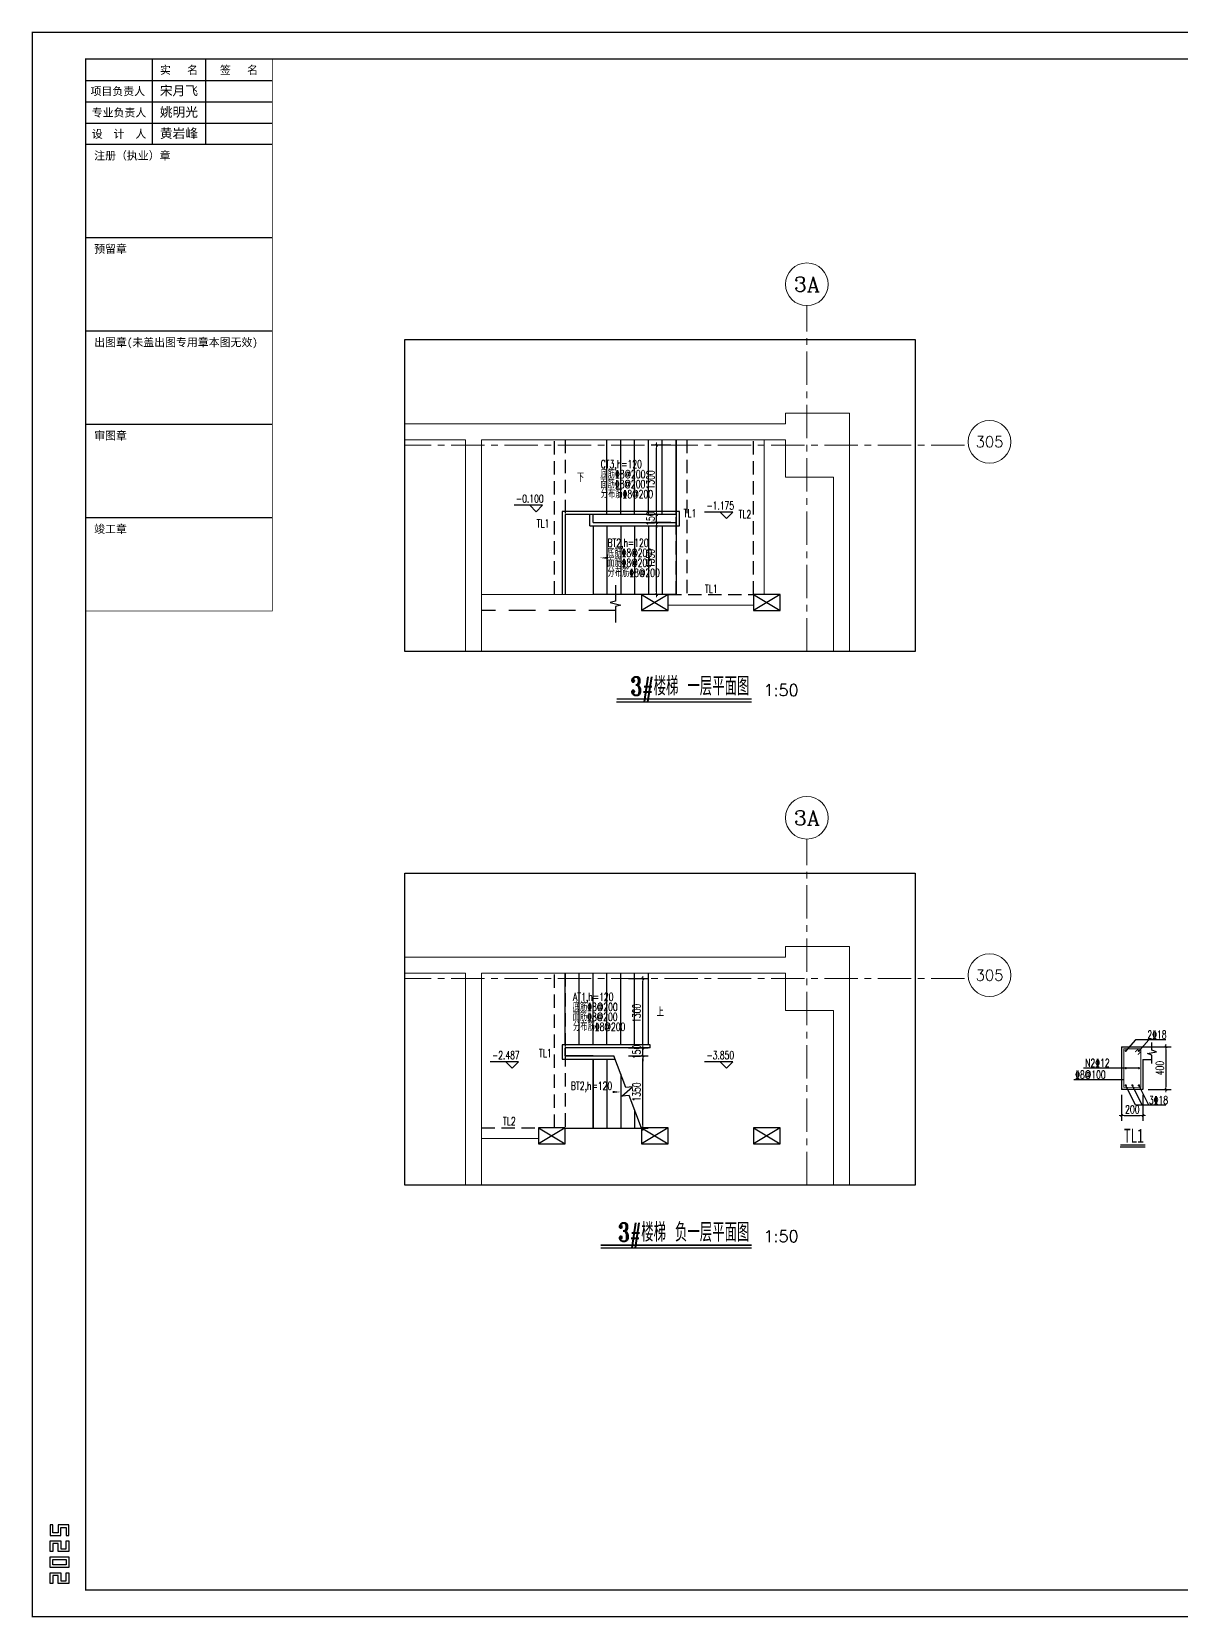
# Model space of a CAD drawing. Extents: x -1201378 to 2367219, y -619313 to 244905.
# Drawn here: x 2292946 to 2314504, y -399665 to -369940 of the extents above; entities that cross this region are included whole.
import ezdxf
from ezdxf.enums import TextEntityAlignment as Align

# ---------------------------------------------------------------- set-up
doc = ezdxf.new("R2010")
doc.units = 0
doc.header["$LTSCALE"] = 1000
doc.linetypes.add('CENTER', pattern=[2, 1.25, -0.25, 0.25, -0.25])
doc.linetypes.add('DASHED', pattern=[0.75, 0.5, -0.25])
doc.layers.get('0').update_dxf_attribs({"linetype": 'CONTINUOUS'})
doc.layers.get('Defpoints').update_dxf_attribs({"linetype": 'CONTINUOUS'})
for name, color, linetype in [('0-cxFrame', 155, 'CONTINUOUS'), ('A-STAIR', 150, 'CONTINUOUS'), ('DIM_SYMB', 3, 'CONTINUOUS'), ('qianming', 155, 'CONTINUOUS'), ('S-BEA1', 40, 'DASHED'), ('S-BG', 131, 'CONTINUOUS'), ('S-BKL1', 4, 'DASHED'), ('S-GZ', 2, 'CONTINUOUS'), ('S-SB', 21, 'CONTINUOUS'), ('S-SGJ', 21, 'CONTINUOUS'), ('S-SHAPE', 51, 'CONTINUOUS'), ('S-TEXT', 21, 'CONTINUOUS'), ('SGJ', 21, 'CONTINUOUS')]:
    doc.layers.add(name, color=color, linetype=linetype)
for name, color, linetype, lineweight in [('0-cxText', 131, 'CONTINUOUS', 25), ('S-axis', 111, 'CONTINUOUS', 0), ('S-bea', 40, 'CONTINUOUS', 0), ('S-bkl', 4, 'CONTINUOUS', 0), ('S-col', 2, 'CONTINUOUS', 0), ('S-dim', 81, 'CONTINUOUS', 0), ('S-dote', 5, 'CENTER', 0), ('S-gj', 6, 'CONTINUOUS', 0)]:
    doc.layers.add(name, color=color, linetype=linetype, lineweight=lineweight)
doc.styles.add('_TCH_AXIS', font='COMPLEX', dxfattribs={"bigfont": 'GBCBIG'})
doc.styles.add('cx_biaoti', font='')
doc.styles.add('cx_tuming', font='simhei.ttf')
doc.styles.add('cx_tuqian1', font='')
doc.styles.add('SS1', font='tj-romans1.shx', dxfattribs={"width": 0.7, "bigfont": 'tj-hztxt1.shx'})
doc.styles.add('TKZ1', font='tjromant.shx', dxfattribs={"width": 0.7, "bigfont": 'tjhts.shx'})
doc.styles.add('图框宋体', font='', dxfattribs={"width": 0.75})
doc.styles.add('黑体', font='simhei.ttf', dxfattribs={"width": 0.8})
doc.styles.get('cx_biaoti').set_extended_font_data('SimSun')
doc.styles.get('cx_tuqian1').set_extended_font_data('SimSun')
doc.styles.get('图框宋体').set_extended_font_data('SimSun')
doc.dimstyles.new('S-25-50A', dxfattribs={"dimscale": 50, "dimtxt": 3, "dimasz": 1, "dimexe": 2, "dimexo": 2, "dimgap": 0.8, "dimtad": 1, "dimdec": 0, "dimlfac": 0.5, "dimzin": 0, "dimdsep": 46, "dimtxsty": 'SS1', "dimblk1": 'TT', "dimblk2": 'TT', "dimsah": 1, "dimcen": 1, "dimclrd": 256, "dimclre": 256, "dimclrt": 256, "dimadec": 0, "dimazin": 0, "dimtfac": 1, "dimtdec": 0, "dimtix": 1, "dimtmove": 2, "dimatfit": 0, "dimldrblk": 'TT', "dimfxl": 2, "dimtolj": 1, "dimtzin": 0, "dimarcsym": 0})
doc.dimstyles.new('S-50A', dxfattribs={"dimscale": 50, "dimtxt": 3, "dimasz": 1, "dimexe": 2, "dimexo": 2, "dimgap": 0.8, "dimtad": 1, "dimdec": 0, "dimzin": 0, "dimdsep": 46, "dimtxsty": 'SS1', "dimblk1": 'TT', "dimblk2": 'TT', "dimsah": 1, "dimcen": 1, "dimclrd": 256, "dimclre": 256, "dimclrt": 256, "dimadec": 0, "dimazin": 0, "dimtfac": 1, "dimtdec": 0, "dimtix": 1, "dimtmove": 2, "dimatfit": 0, "dimldrblk": 'TT', "dimfxl": 2, "dimtolj": 1, "dimtzin": 0, "dimarcsym": 0})

# ---------------------------------------------------------------- blocks, each defined once
blk = doc.blocks.new('zjcx_lan_xinxi(Dragon)')
for p, q in [((7000, -3200), (0, -3200)), ((7000, -6700), (0, -6700)), ((7000, -10200), (0, -10200)), ((7000, -13700), (0, -13700)), ((7000, -17200), (0, -17200))]:
    blk.add_line(p, q)
at = {"const_width": 25}
blk.add_lwpolyline([(0, -20700), (7000, -20700), (7000, 0), (0, 0)], close=True, dxfattribs=at)
for points in [[(2500, -3200), (2500, 0)], [(4500, -3200), (4500, 0)], [(0, -800), (7000, -800)], [(0, -1600), (7000, -1600)], [(0, -2400), (7000, -2400)]]:
    blk.add_lwpolyline(points)
for points in [[(7000, -3200), (7000, 0)], [(0, -3200), (7000, -3200)], [(0, -20700), (7000, -20700), (7000, -3200)], [(0, -20700), (7000, -20700)]]:
    blk.add_lwpolyline(points, dxfattribs=at)
at = {"style": '图框宋体'}
for s, p in [('实   名', (3500, -400)), ('签   名', (5750, -400)), ('项目负责人', (1204, -1200)), ('专业负责人', (1250, -2000)), ('设  计  人', (1250, -2800))]:
    blk.add_text(s, height=300, dxfattribs=at).set_placement(p, align=Align.MIDDLE)
for s, p in [('注册（执业）章', (318, -3771)), ('预留章', (318, -7271)), ('出图章(未盖出图专用章本图无效)', (318, -10771)), ('审图章', (318, -14271)), ('竣工章', (318, -17771))]:
    blk.add_text(s, height=300, dxfattribs=at).set_placement(p)
blk = doc.blocks.new('T-信息(Dragon)')
at = {"layer": '0-cxFrame'}
blk.add_blockref('zjcx_lan_xinxi(Dragon)', (0, 0), dxfattribs=at)
at = {"layer": 'qianming', "color": 3, "style": 'cx_biaoti'}
for s, p in [('宋月飞', (3497, -1185)), ('姚明光', (3497, -1985)), ('黄岩峰', (3497, -2785))]:
    blk.add_text(s, height=350, dxfattribs=at).set_placement(p, align=Align.MIDDLE_CENTER)
blk = doc.blocks.new('TK22.A1 L(Dragon)')
at = {"layer": '0-cxFrame', "color": 7, "const_width": 0.5}
blk.add_lwpolyline([(0, 0), (-841, 0), (-841, 594), (0, 594)], close=True, dxfattribs=at)
at = {"layer": '0-cxFrame', "const_width": 0.5}
blk.add_lwpolyline([(-80, 10), (-821, 10), (-821, 584), (-80, 584)], close=True, dxfattribs=at)
at = {"layer": 'Defpoints', "color": 2}
for points in [[(-833.37, 34.37), (-834.37, 34.37), (-834.37, 30.37), (-830.37, 30.37), (-830.37, 33.37), (-828.37, 33.37), (-828.37, 30.37), (-827.37, 30.37), (-827.37, 34.37), (-831.37, 34.37), (-831.37, 31.37), (-833.37, 31.37), (-833.37, 34.37)], [(-833.37, 24.37), (-834.37, 24.37), (-834.37, 28.37), (-830.37, 28.37), (-830.37, 25.37), (-828.37, 25.37), (-828.37, 28.37), (-827.37, 28.37), (-827.37, 24.37), (-831.37, 24.37), (-831.37, 27.37), (-833.37, 27.37), (-833.37, 24.37)], [(-833.37, 12.37), (-834.37, 12.37), (-834.37, 16.37), (-830.37, 16.37), (-830.37, 13.37), (-828.37, 13.37), (-828.37, 16.37), (-827.37, 16.37), (-827.37, 12.37), (-831.37, 12.37), (-831.37, 15.37), (-833.37, 15.37), (-833.37, 12.37)]]:
    blk.add_lwpolyline(points, dxfattribs=at)
for points in [[(-834.37, 18.37), (-834.37, 22.37), (-827.37, 22.37), (-827.37, 18.37)], [(-833.37, 19.37), (-833.37, 21.37), (-828.37, 21.37), (-828.37, 19.37)]]:
    blk.add_lwpolyline(points, close=True, dxfattribs=at)
at = {"layer": '0-cxFrame', "xscale": 0.01, "yscale": 0.01, "zscale": 0.01}
blk.add_blockref('T-信息(Dragon)', (-821, 584), dxfattribs=at)
at = {"style": '黑体', "flags": 4}
blk.add_attdef('图幅', text='', height=3.3, dxfattribs=at).set_placement((-40, 3), align=Align.RIGHT)
at = {"layer": '0-cxText', "flags": 4}
for tag, height, style, p in [('建设单位', 3.5, 'cx_tuming', (-45, 240)), ('项目名称', 3.5, 'cx_tuming', (-45, 210)), ('子项名称', 3.5, 'cx_tuming', (-45, 180)), ('工程编号', 3.3, 'cx_tuqian1', (-35, 165)), ('图名1', 3.5, 'cx_tuming', (-45, 87)), ('图名2', 3.5, 'cx_tuming', (-45, 79)), ('图名3', 3.5, 'cx_tuming', (-45, 71)), ('出图日期', 3.3, 'cx_tuqian1', (-39, 60)), ('专业', 3.3, 'cx_tuqian1', (-55, 52)), ('图号', 3.3, 'cx_tuqian1', (-55, 44)), ('版次', 3.3, 'cx_tuqian1', (-20, 44))]:
    blk.add_attdef(tag, text='', height=height, dxfattribs=dict(at, style=style)).set_placement(p, align=Align.MIDDLE)
at = {"layer": 'Defpoints', "color": 6, "flags": 4}
for tag, height, style, p in [('tufu', 3.3, '黑体', (-12, 12)), ('dwfname', 4, 'cx_tuqian1', (-80, 3))]:
    blk.add_attdef(tag, text='', height=height, dxfattribs=dict(at, style=style)).set_placement(p, align=Align.RIGHT)
blk = doc.blocks.new('TT')
blk.add_line((-0.97, 0), (0.97, 0))
at = {"const_width": 0.45}
blk.add_lwpolyline([(-0.44, -0.44), (0.44, 0.44)], dxfattribs=at)
blk = doc.blocks.new('*D6299')
at = {"layer": 'Defpoints', "color": 0, "transparency": 16777216}
for p in [(2313786, -388969), (2313786, -389769), (2314217, -389769)]:
    blk.add_point(p, dxfattribs=at)
at = {"layer": 'S-dim', "lineweight": -2, "transparency": 16777216}
for p, q in [((2313886, -388969), (2314317, -388969)), ((2314217, -389019), (2314217, -389719)), ((2313886, -389769), (2314317, -389769))]:
    blk.add_line(p, q, dxfattribs=at)
at = {"layer": 'S-dim', "lineweight": -2, "transparency": 16777216, "xscale": 50, "yscale": 50, "zscale": 50}
for p, rotation in [((2314217, -388969), 90), ((2314217, -389769), 270)]:
    blk.add_blockref('TT', p, dxfattribs=dict(at, rotation=rotation))
at = {"layer": 'S-dim', "transparency": 16777216, "insert": (2314102, -389369), "char_height": 150, "attachment_point": 5, "rotation": 90, "style": 'SS1'}
blk.add_mtext('\\A1;400', dxfattribs=at)
blk = doc.blocks.new('*D6296')
at = {"layer": 'Defpoints', "color": 0, "transparency": 16777216}
for p in [(2313386, -389769), (2313786, -389769), (2313786, -390259)]:
    blk.add_point(p, dxfattribs=at)
at = {"layer": 'S-dim', "lineweight": -2, "transparency": 16777216}
for p, q in [((2313386, -389869), (2313386, -390359)), ((2313786, -389869), (2313786, -390359)), ((2313436, -390259), (2313736, -390259))]:
    blk.add_line(p, q, dxfattribs=at)
at = {"layer": 'S-dim', "lineweight": -2, "transparency": 16777216, "xscale": 50, "yscale": 50, "zscale": 50, "rotation": 180}
blk.add_blockref('TT', (2313386, -390259), dxfattribs=at)
at = {"layer": 'S-dim', "lineweight": -2, "transparency": 16777216, "xscale": 50, "yscale": 50, "zscale": 50}
blk.add_blockref('TT', (2313786, -390259), dxfattribs=at)
at = {"layer": 'S-dim', "transparency": 16777216, "insert": (2313586, -390144), "char_height": 150, "attachment_point": 5, "style": 'SS1'}
blk.add_mtext('\\A1;200', dxfattribs=at)
blk = doc.blocks.new('*D6321')
at = {"layer": 'Defpoints', "color": 0, "transparency": 16777216}
for p in [(2304664, -379142), (2305032, -379142), (2305032, -380492)]:
    blk.add_point(p, dxfattribs=at)
at = {"layer": 'S-dim', "lineweight": -2, "transparency": 16777216}
for p, q in [((2304932, -379142), (2304564, -379142)), ((2304664, -380442), (2304664, -379192)), ((2304932, -380492), (2304564, -380492))]:
    blk.add_line(p, q, dxfattribs=at)
at = {"layer": 'S-dim', "lineweight": -2, "transparency": 16777216, "xscale": 50, "yscale": 50, "zscale": 50}
for p, rotation in [((2304664, -379142), 90), ((2304664, -380492), 270)]:
    blk.add_blockref('TT', p, dxfattribs=dict(at, rotation=rotation))
at = {"layer": 'S-dim', "transparency": 16777216, "insert": (2304549, -379817), "char_height": 150, "attachment_point": 5, "rotation": 90, "style": 'SS1'}
blk.add_mtext('\\A1;1350', dxfattribs=at)
blk = doc.blocks.new('*D6322')
at = {"layer": 'Defpoints', "color": 0, "transparency": 16777216}
for p in [(2304664, -378992), (2305032, -378992), (2305032, -379142)]:
    blk.add_point(p, dxfattribs=at)
at = {"layer": 'S-dim', "lineweight": -2, "transparency": 16777216}
for p, q in [((2304932, -378992), (2304564, -378992)), ((2304664, -378942), (2304664, -378892)), ((2304664, -379142), (2304664, -378992)), ((2304932, -379142), (2304564, -379142)), ((2304664, -379192), (2304664, -379242))]:
    blk.add_line(p, q, dxfattribs=at)
at = {"layer": 'S-dim', "lineweight": -2, "transparency": 16777216, "xscale": 50, "yscale": 50, "zscale": 50}
for p, rotation in [((2304664, -378992), 270), ((2304664, -379142), 90)]:
    blk.add_blockref('TT', p, dxfattribs=dict(at, rotation=rotation))
at = {"layer": 'S-dim', "transparency": 16777216, "insert": (2304549, -379067), "char_height": 150, "attachment_point": 5, "rotation": 90, "style": 'SS1'}
blk.add_mtext('\\A1;150', dxfattribs=at)
blk = doc.blocks.new('*D6323')
at = {"layer": 'Defpoints', "color": 0, "transparency": 16777216}
for p in [(2304664, -377692), (2305032, -377692), (2305032, -378992)]:
    blk.add_point(p, dxfattribs=at)
at = {"layer": 'S-dim', "lineweight": -2, "transparency": 16777216}
for p, q in [((2304932, -377692), (2304564, -377692)), ((2304664, -378942), (2304664, -377742)), ((2304932, -378992), (2304564, -378992))]:
    blk.add_line(p, q, dxfattribs=at)
at = {"layer": 'S-dim', "lineweight": -2, "transparency": 16777216, "xscale": 50, "yscale": 50, "zscale": 50}
for p, rotation in [((2304664, -377692), 90), ((2304664, -378992), 270)]:
    blk.add_blockref('TT', p, dxfattribs=dict(at, rotation=rotation))
at = {"layer": 'S-dim', "transparency": 16777216, "insert": (2304549, -378342), "char_height": 150, "attachment_point": 5, "rotation": 90, "style": 'SS1'}
blk.add_mtext('\\A1;1300', dxfattribs=at)
blk = doc.blocks.new('*D6324')
at = {"layer": 'Defpoints', "color": 0, "transparency": 16777216}
for p in [(2304037, -389142), (2304405, -389142), (2304037, -390492)]:
    blk.add_point(p, dxfattribs=at)
at = {"layer": 'S-dim', "lineweight": -2, "transparency": 16777216}
for p, q in [((2304137, -389142), (2304505, -389142)), ((2304405, -390442), (2304405, -389192)), ((2304137, -390492), (2304505, -390492))]:
    blk.add_line(p, q, dxfattribs=at)
at = {"layer": 'S-dim', "lineweight": -2, "transparency": 16777216, "xscale": 50, "yscale": 50, "zscale": 50}
for p, rotation in [((2304405, -389142), 90), ((2304405, -390492), 270)]:
    blk.add_blockref('TT', p, dxfattribs=dict(at, rotation=rotation))
at = {"layer": 'S-dim', "transparency": 16777216, "insert": (2304290, -389817), "char_height": 150, "attachment_point": 5, "rotation": 90, "style": 'SS1'}
blk.add_mtext('\\A1;1350', dxfattribs=at)
blk = doc.blocks.new('*D6325')
at = {"layer": 'Defpoints', "color": 0, "transparency": 16777216}
for p in [(2304037, -388992), (2304405, -388992), (2304037, -389142)]:
    blk.add_point(p, dxfattribs=at)
at = {"layer": 'S-dim', "lineweight": -2, "transparency": 16777216}
for p, q in [((2304137, -388992), (2304505, -388992)), ((2304405, -388942), (2304405, -388892)), ((2304405, -389142), (2304405, -388992)), ((2304137, -389142), (2304505, -389142)), ((2304405, -389192), (2304405, -389242))]:
    blk.add_line(p, q, dxfattribs=at)
at = {"layer": 'S-dim', "lineweight": -2, "transparency": 16777216, "xscale": 50, "yscale": 50, "zscale": 50}
for p, rotation in [((2304405, -388992), 270), ((2304405, -389142), 90)]:
    blk.add_blockref('TT', p, dxfattribs=dict(at, rotation=rotation))
at = {"layer": 'S-dim', "transparency": 16777216, "insert": (2304290, -389067), "char_height": 150, "attachment_point": 5, "rotation": 90, "style": 'SS1'}
blk.add_mtext('\\A1;150', dxfattribs=at)
blk = doc.blocks.new('*D6326')
at = {"layer": 'Defpoints', "color": 0, "transparency": 16777216}
for p in [(2304037, -387692), (2304405, -387692), (2304037, -388992)]:
    blk.add_point(p, dxfattribs=at)
at = {"layer": 'S-dim', "lineweight": -2, "transparency": 16777216}
for p, q in [((2304137, -387692), (2304505, -387692)), ((2304405, -388942), (2304405, -387742)), ((2304137, -388992), (2304505, -388992))]:
    blk.add_line(p, q, dxfattribs=at)
at = {"layer": 'S-dim', "lineweight": -2, "transparency": 16777216, "xscale": 50, "yscale": 50, "zscale": 50}
for p, rotation in [((2304405, -387692), 90), ((2304405, -388992), 270)]:
    blk.add_blockref('TT', p, dxfattribs=dict(at, rotation=rotation))
at = {"layer": 'S-dim', "transparency": 16777216, "insert": (2304290, -388342), "char_height": 150, "attachment_point": 5, "rotation": 90, "style": 'SS1'}
blk.add_mtext('\\A1;1300', dxfattribs=at)

msp = doc.modelspace()

# ---------------------------------------------------------------- linework, layer by layer
at = {"layer": 'A-STAIR'}
for p, q in [((2303731.9, -378981.9), (2303731.9, -377592)), ((2303991.9, -378981.9), (2303991.9, -377592)), ((2304251.9, -378981.9), (2304251.9, -377592)), ((2304511.9, -378981.9), (2304511.9, -377592)), ((2304771.9, -378981.9), (2304771.9, -377592)), ((2305031.9, -378981.9), (2305031.9, -377592)), ((2305031.9, -377592), (2305031.9, -380491.9)), ((2305091.9, -378931.9), (2302891.9, -378931.9)), ((2302891.9, -378931.9), (2302891.9, -380491.9)), ((2305031.9, -378991.9), (2302951.9, -378991.9)), ((2302951.9, -378991.9), (2302951.9, -380491.9)), ((2303411.9, -379201.9), (2303411.9, -378991.9)), ((2303471.9, -379141.9), (2303471.9, -378991.9)), ((2305091.9, -379201.9), (2305091.9, -378931.9)), ((2303411.9, -379201.9), (2305091.9, -379201.9)), ((2303471.9, -379141.9), (2305031.9, -379141.9)), ((2303471.9, -379141.9), (2305031.9, -379141.9)), ((2303471.9, -379201.9), (2303471.9, -380491.9)), ((2303731.9, -379201.9), (2303731.9, -380491.9)), ((2303991.9, -379201.9), (2303991.9, -380491.9)), ((2304251.9, -379201.9), (2304251.9, -380491.9)), ((2304511.9, -379201.9), (2304511.9, -380491.9)), ((2304771.9, -379201.9), (2304771.9, -380491.9)), ((2305031.9, -379141.9), (2305031.9, -379041.9)), ((2305031.9, -379201.9), (2305031.9, -380491.9)), ((2305031.9, -380491.9), (2303471.9, -380491.9)), ((2302951.9, -388932), (2302951.9, -387592)), ((2303211.9, -388932), (2303211.9, -387592)), ((2303471.9, -388932), (2303471.9, -387592)), ((2303731.9, -388932), (2303731.9, -387592)), ((2303991.9, -388932), (2303991.9, -387592)), ((2304251.9, -388932), (2304251.9, -387592)), ((2304511.9, -388932), (2304511.9, -387592)), ((2302951.9, -388932), (2302951.9, -387642)), ((2304541.9, -388932), (2302891.9, -388932)), ((2302891.9, -388932), (2302891.9, -389202)), ((2304511.9, -388992), (2302951.9, -388992)), ((2304541.9, -388992), (2302951.9, -388992)), ((2302951.9, -388992), (2302951.9, -389142)), ((2302951.9, -389142), (2302951.9, -388992)), ((2304541.9, -388992), (2304541.9, -388932)), ((2302891.9, -389202), (2303885, -389202)), ((2302951.9, -389142), (2303861.9, -389142)), ((2303471.9, -389142), (2302951.9, -389142)), ((2303471.9, -389142), (2303861.9, -389142)), ((2303471.9, -389202), (2303471.9, -390492)), ((2303471.9, -390492), (2303471.9, -389202)), ((2303731.9, -389202), (2303731.9, -390492)), ((2304089.6, -389733.1), (2303861.9, -389142)), ((2303991.9, -389479.5), (2303991.9, -390492)), ((2304012.7, -389896.4), (2304215.5, -389719.7)), ((2304147, -389882.2), (2304012.7, -389896.4)), ((2304215.5, -389719.7), (2304089.6, -389733.1)), ((2304381.9, -390492), (2304147, -389882.2)), ((2304251.9, -390154.5), (2304251.9, -390492)), ((2302951.9, -390492), (2304381.9, -390492))]:
    msp.add_line(p, q, dxfattribs=at)
msp.add_lwpolyline([(2303892.6, -380314.5), (2303892.6, -380614.5), (2303792.6, -380639.5), (2303992.6, -380689.5), (2303892.6, -380714.5), (2303892.6, -381014.5)], dxfattribs=at)
at = {"layer": 'DIM_SYMB'}
for points in [[(2299943.8, -375711.9), (2309516, -375711.9), (2309516, -381561.9), (2299943.8, -381561.9)], [(2299943.8, -385711.9), (2309516, -385711.9), (2309516, -391561.9), (2299943.8, -391561.9)]]:
    msp.add_lwpolyline(points, close=True, dxfattribs=at)
at = {"layer": 'S-axis'}
for centre in [(2307481.9, -374675.2), (2310908.2, -377627.6), (2307481.9, -384675.2), (2310908.2, -387627.6)]:
    msp.add_circle(centre, 400, dxfattribs=at)
at = {"layer": 'S-bea'}
for p, q in [((2306681.9, -377592), (2306681.9, -380491.9)), ((2304881.9, -380691.9), (2306481.9, -380691.9)), ((2301381.9, -390691.9), (2302451.9, -390691.9))]:
    msp.add_line(p, q, dxfattribs=at)
at = {"layer": 'S-BEA1', "ltscale": 0.5}
for p, q in [((2302751.9, -380491.9), (2302751.9, -377592)), ((2302951.9, -377592), (2302951.9, -380491.9)), ((2305031.9, -380491.9), (2305031.9, -377592)), ((2305231.9, -377592), (2305231.9, -380491.9)), ((2306481.9, -380491.9), (2306481.9, -377592)), ((2304881.9, -380491.9), (2306481.9, -380491.9)), ((2302751.9, -390491.9), (2302751.9, -387592)), ((2302951.9, -387592), (2302951.9, -390491.9)), ((2301381.9, -390491.9), (2302451.9, -390491.9))]:
    msp.add_line(p, q, dxfattribs=at)
at = {"layer": 'S-BG'}
for p, q in [((2302525.3, -378817.7), (2301990.8, -378817.7)), ((2302405.3, -378937.7), (2302285.3, -378817.7)), ((2302405.3, -378937.7), (2302525.3, -378817.7)), ((2306097, -378947.5), (2305562.5, -378947.5)), ((2305977, -379067.5), (2305857, -378947.5)), ((2305977, -379067.5), (2306097, -378947.5)), ((2302075.8, -389250.6), (2301541.3, -389250.6)), ((2301955.8, -389370.6), (2301835.8, -389250.6)), ((2301955.8, -389370.6), (2302075.8, -389250.6)), ((2306097, -389250.6), (2305562.5, -389250.6)), ((2305977, -389370.6), (2305857, -389250.6)), ((2305977, -389370.6), (2306097, -389250.6))]:
    msp.add_line(p, q, dxfattribs=at)
at = {"layer": 'S-bkl'}
msp.add_line((2303892.6, -380491.9), (2301381.9, -380491.9), dxfattribs=at)
at = {"layer": 'S-BKL1'}
msp.add_line((2303892.6, -380791.9), (2301381.9, -380791.9), dxfattribs=at)
at = {"layer": 'S-col'}
for points in [[(2299943.8, -377292), (2307081.9, -377292), (2307081.9, -377092), (2308281.9, -377092), (2308281.9, -381561.9)], [(2301081.9, -381561.9), (2301081.9, -377592), (2299943.8, -377592)], [(2307981.9, -381561.9), (2307981.9, -378292), (2307081.9, -378292), (2307081.9, -377592), (2301381.9, -377592), (2301381.9, -381561.9)], [(2299943.8, -387292), (2307081.9, -387292), (2307081.9, -387092), (2308281.9, -387092), (2308281.9, -391561.9)], [(2301081.9, -391561.9), (2301081.9, -387592), (2299943.8, -387592)], [(2307981.9, -391561.9), (2307981.9, -388292), (2307081.9, -388292), (2307081.9, -387592), (2301381.9, -387592), (2301381.9, -391561.9)]]:
    msp.add_lwpolyline(points, dxfattribs=at)
at = {"layer": 'S-dote', "ltscale": 0.5}
for p, q in [((2307481.9, -381561.9), (2307481.9, -375075.2)), ((2310438.6, -377691.9), (2299943.8, -377691.9)), ((2307481.9, -391561.9), (2307481.9, -385075.2)), ((2310438.6, -387691.9), (2299943.8, -387691.9))]:
    msp.add_line(p, q, dxfattribs=at)
at = {"layer": 'S-gj', "ltscale": 0.25, "const_width": 17.5}
msp.add_lwpolyline([(2313425.8, -389009.2), (2313745.8, -389009.2), (2313745.8, -389729.2), (2313425.8, -389729.2)], close=True, dxfattribs=at)
at = {"layer": 'S-gj', "ltscale": 0.25, "const_width": 17.5, "elevation": 0}
for points in [[(2313450.4, -389044.4, -1), (2313475.4, -389044.4, -1)], [(2313721.2, -389044.4, 1), (2313696.2, -389044.4, 1)], [(2313450.4, -389370.3, -1), (2313475.4, -389370.3, -1)], [(2313721.2, -389370.3, 1), (2313696.2, -389370.3, 1)], [(2313450.4, -389694, 1), (2313475.4, -389694, 1)], [(2313574.8, -389694, 1), (2313599.8, -389694, 1)], [(2313721.2, -389694, -1), (2313696.2, -389694, -1)]]:
    msp.add_lwpolyline(points, format="xyb", close=True, dxfattribs=at)
at = {"layer": 'S-gj', "ltscale": 0.25, "const_width": 17.5}
msp.add_lwpolyline([(2313689.2, -389115.8), (2313745.8, -389059.2), (2313745.8, -389009.2), (2313695.8, -389009.2), (2313639.2, -389065.8)], dxfattribs=at)
at = {"layer": 'S-GZ'}
for p, q in [((2304381.9, -380491.9), (2304881.9, -380791.9)), ((2304881.9, -380491.9), (2304381.9, -380791.9)), ((2306481.9, -380491.9), (2306981.9, -380791.9)), ((2306981.9, -380491.9), (2306481.9, -380791.9)), ((2302451.9, -390491.9), (2302951.9, -390791.9)), ((2302951.9, -390491.9), (2302451.9, -390791.9)), ((2304381.9, -390491.9), (2304881.9, -390791.9)), ((2304881.9, -390491.9), (2304381.9, -390791.9)), ((2306481.9, -390491.9), (2306981.9, -390791.9)), ((2306981.9, -390491.9), (2306481.9, -390791.9))]:
    msp.add_line(p, q, dxfattribs=at)
for points in [[(2304381.9, -380491.9), (2304381.9, -380791.9), (2304881.9, -380791.9), (2304881.9, -380491.9)], [(2306481.9, -380491.9), (2306481.9, -380791.9), (2306981.9, -380791.9), (2306981.9, -380491.9)], [(2302451.9, -390491.9), (2302451.9, -390791.9), (2302951.9, -390791.9), (2302951.9, -390491.9)], [(2304381.9, -390491.9), (2304381.9, -390791.9), (2304881.9, -390791.9), (2304881.9, -390491.9)], [(2306481.9, -390491.9), (2306481.9, -390791.9), (2306981.9, -390791.9), (2306981.9, -390491.9)]]:
    msp.add_lwpolyline(points, close=True, dxfattribs=at)
at = {"layer": 'S-SGJ'}
for points in [[(2303341.9, -378329.4, 0, 0, 0), (2305451.4, -378329.4, 0, 0, 0), (2305451.4, -379804.4, 0, 0, 0), (2303601.9, -379804.4, 0, 40, 0), (2303751.9, -379804.4, 0, 0, 0)], [(2304641.9, -388317, 0, 0, 0), (2302166.9, -388317, 0, 0, 0), (2302166.9, -389817, 0, 0, 0), (2303991.9, -389817, 0, 40, 0), (2303841.9, -389817, 0, 0, 0)]]:
    msp.add_lwpolyline(points, format="xyseb", dxfattribs=at)
at = {"layer": 'S-SHAPE'}
for p, q in [((2313385.8, -388969.2), (2313385.8, -389769.2)), ((2313385.8, -388969.2), (2313785.8, -388969.2)), ((2313785.8, -388969.2), (2313952.8, -388969.2)), ((2313785.8, -389209.2), (2313785.8, -389769.2)), ((2313785.8, -389209.2), (2313952.8, -389209.2)), ((2313785.8, -389769.2), (2313385.8, -389769.2))]:
    msp.add_line(p, q, dxfattribs=at)
msp.add_lwpolyline([(2313952.8, -389284.8), (2313952.8, -389123.8), (2313868.8, -389094), (2314036.8, -389064.3), (2313952.8, -389033.8), (2313952.8, -388886.8)], dxfattribs=at)
at = {"layer": 'S-TEXT'}
for p, q in [((2303915, -382503.4), (2306445.7, -382503.4)), ((2313358.5, -390847.7), (2313826.6, -390847.7)), ((2303619.1, -392741.4), (2306445.7, -392741.4))]:
    msp.add_line(p, q, dxfattribs=at)
for points, const_width in [([(2303913.2, -382450.6), (2306445.7, -382450.6)], 26.8), ([(2313358.5, -390810.2), (2313827.8, -390810.2)], 25), ([(2303617.3, -392688.6), (2306445.7, -392688.6)], 26.8)]:
    msp.add_lwpolyline(points, dxfattribs=dict(at, const_width=const_width))
at = {"layer": 'SGJ'}
for p, q in [((2313647.2, -388836.1), (2313462.9, -389044.4)), ((2314213.5, -388836.1), (2313647.2, -388836.1)), ((2313896, -388836.1), (2313707.5, -389049.1)), ((2313697.8, -389370.3), (2312668.6, -389370.3)), ((2313425.8, -389589.7), (2312491.3, -389589.7)), ((2313647.2, -390062.4), (2313462.9, -389694)), ((2313771.6, -390062.4), (2313587.3, -389694)), ((2313896, -390062.4), (2313707.5, -389689.3)), ((2314213.5, -390062.4), (2313647.2, -390062.4))]:
    msp.add_line(p, q, dxfattribs=at)

# ---------------------------------------------------------------- block references
at = {"layer": '0-cxFrame', "xscale": 50, "yscale": 50, "zscale": 50}
msp.add_blockref('TK22.A1 L(Dragon)', (2335008.3, -399652.2), dxfattribs=at)

# ---------------------------------------------------------------- texts
at = {"layer": 'S-axis', "style": '_TCH_AXIS'}
for s, height, p, p2 in [('3A', 276.42, (2307238.3, -374813.5), (2307725.4, -374813.5)), ('305', 206.28, (2310647.9, -377730.7), (2311168.5, -377730.7)), ('3A', 276.42, (2307238.3, -384813.5), (2307725.4, -384813.5)), ('305', 206.28, (2310647.9, -387730.7), (2311168.5, -387730.7))]:
    msp.add_text(s, height=height, dxfattribs=at).set_placement(p, p2, align=Align.FIT)
at = {"layer": 'S-BG', "style": 'SS1', "width": 0.7}
for s, p in [('-0.100', (2302028.5, -378768.6)), ('-1.175', (2305600.3, -378898.4)), ('-2.487', (2301579, -389201.5)), ('-3.850', (2305600.3, -389201.5))]:
    msp.add_text(s, height=148.75, dxfattribs=at).set_placement(p)
at = {"layer": 'S-SB', "style": 'SS1', "width": 0.7}
for s, p in [('CT3,h=120', (2303615.7, -378121.2)), ('底筋%%1538@200', (2303610.6, -378310.7)), ('面筋%%1538@200', (2303608.9, -378495.9)), ('分布筋\x998@200', (2303617.2, -378682.8)), ('BT2,h=120', (2303741.5, -379596.2)), ('底筋%%1538@200', (2303736.4, -379785.7)), ('面筋%%1538@200', (2303734.8, -379970.9)), ('分布筋\x998@200', (2303743.1, -380157.8)), ('底筋%%1538@200', (2303090.6, -388298.3)), ('AT1,h=120', (2303095.7, -388108.8)), ('面筋%%1538@200', (2303088.9, -388483.5)), ('分布筋\x998@200', (2303097.2, -388670.4)), ('BT2,h=120', (2303057.7, -389776.3))]:
    msp.add_text(s, height=150, dxfattribs=at).set_placement(p)
for s, p in [('TL1', (2305409.5, -379041.9)), ('TL2', (2306439.9, -379062.4)), ('TL1', (2302655.3, -379233.2)), ('TL1', (2305809.3, -380457.4)), ('TL1', (2302697.7, -389163.5)), ('TL2', (2302022.3, -390439.5))]:
    msp.add_text(s, height=150, dxfattribs=at).set_placement(p, align=Align.RIGHT)
at = {"layer": 'S-SGJ', "style": 'SS1', "width": 0.7}
for s, p in [('下', (2303170.1, -378379)), ('上', (2304664.3, -388399.2))]:
    msp.add_text(s, height=150, dxfattribs=at).set_placement(p)
at = {"layer": 'S-TEXT', "width": 0.7}
for s, height, style, p in [('3#楼梯 一层平面图', 350, 'TKZ1', (2306405.5, -382383.6)), ('TL1', 262.87, '黑体', (2313802.8, -390768.4)), ('3#楼梯 负一层平面图', 350, 'TKZ1', (2306405.5, -392621.6))]:
    msp.add_text(s, height=height, dxfattribs=dict(at, style=style)).set_placement(p, align=Align.RIGHT)
at = {"layer": 'S-TEXT', "style": 'TKZ1'}
for p in [(2306671.9, -382391.9), (2306671.9, -392629.9)]:
    msp.add_text('1:50', height=218.75, dxfattribs=at).set_placement(p)
at = {"layer": 'SGJ', "style": 'SS1', "width": 0.7}
for s, p in [('2%%15318', (2313868.2, -388817.1)), ('N2\x9912', (2312701.4, -389347.7)), ('\x998@100', (2312514.3, -389567.1)), ('3\x9918', (2313896, -390042.4))]:
    msp.add_text(s, height=150, dxfattribs=at).set_placement(p)

# ---------------------------------------------------------------- dimensions: what is measured, and where the dimension line sits
at = {"layer": 'S-dim'}
for base, p1, p2, dimstyle, picture, middle in [((2304664.4, -377691.9), (2305031.9, -378991.9), (2305031.9, -377691.9), 'S-50A', '*D6323', (2304549.4, -378341.9)), ((2304664.4, -378991.9), (2305031.9, -379141.9), (2305031.9, -378991.9), 'S-50A', '*D6322', (2304549.4, -379066.9)), ((2304664.4, -379141.9), (2305031.9, -380491.9), (2305031.9, -379141.9), 'S-50A', '*D6321', (2304549.4, -379816.9)), ((2304404.9, -387691.9), (2304037.4, -388991.9), (2304037.4, -387691.9), 'S-50A', '*D6326', (2304289.9, -388341.9)), ((2304404.9, -388991.9), (2304037.4, -389141.9), (2304037.4, -388991.9), 'S-50A', '*D6325', (2304289.9, -389066.9)), ((2304404.9, -389141.9), (2304037.4, -390491.9), (2304037.4, -389141.9), 'S-50A', '*D6324', (2304289.9, -389816.9)), ((2314217.2, -389769.2), (2313785.8, -388969.2), (2313785.8, -389769.2), 'S-25-50A', '*D6299', (2314102.2, -389369.2))]:
    dim = msp.add_linear_dim(base=base, p1=p1, p2=p2, angle=90, dimstyle=dimstyle, dxfattribs=at)
    dim.commit()
    dim.dimension.update_dxf_attribs({"geometry": picture, "text_midpoint": middle})
dim = msp.add_linear_dim(base=(2313785.8, -390258.5), p1=(2313385.8, -389769.2), p2=(2313785.8, -389769.2), dimstyle='S-25-50A', dxfattribs=at)
dim.commit()
dim.dimension.update_dxf_attribs({"geometry": '*D6296', "text_midpoint": (2313585.8, -390143.5)})

doc.saveas('drawing.dxf')
